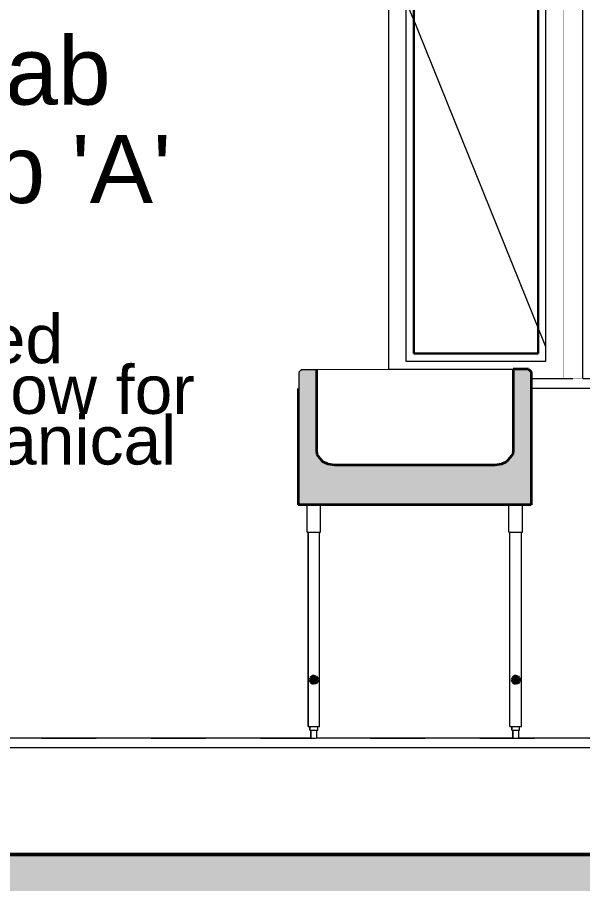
# Model space of a CAD drawing. Header units: millimetres. Extents: x -48147 to 1414029, y -496296 to 18123.
# Drawn here: x 1399761 to 1401217, y -487162 to -484931 of the extents above; entities that cross this region are included whole.
import ezdxf

# ---------------------------------------------------------------- set-up
doc = ezdxf.new("R2010")
doc.units = ezdxf.units.MM
doc.header["$MEASUREMENT"] = 0
doc.linetypes.add('Dashed', pattern=[2822.222233, 1411.111116, -1411.111116])
doc.linetypes.add('Wipeout_Contour', pattern=[1000, 0, -1000])
for name, color, linetype, lineweight, true_color in [('0_Pen_No__105', 7, 'Continuous', 15, 0xa6a6a6), ('A-230-M_FLOOR.IFC Import_Pen_No__109', 7, 'Continuous', 15, 0xa6a6a6), ('A-230-M_FLOOR.IFC Import_Pen_No__29', 7, 'Continuous', 50, 0x2a2a2a), ('New_A-25-M_Curtain_Wall_Pen_No__23', 7, 'Continuous', 30, 0x2a2a2a), ('New_A-35-M_FFE_Fixed_Pen_No__104', 7, 'Continuous', 15, 0xa6a6a6), ('New_A-35-M_FFE_Fixed_Pen_No__44', 7, 'Continuous', 35, 0x444444), ('New_A-35-M_FFE_Fixed_Pen_No__75', 7, 'Continuous', 20, 0x606060)]:
    doc.layers.add(name, color=color, linetype=linetype, lineweight=lineweight, true_color=true_color)
for name, color, linetype, lineweight in [('0_Pen_No__191', 7, 'Continuous', 5), ('0_Pen_No__85', 8, 'Continuous', 20), ('A-25-M_Wall_Int_Pen_No__87', 8, 'Continuous', 20), ('A-95-P_Text_1_50_GA_Pen_No__1', 7, 'Continuous', 13), ('New_A-20-M_Floor_Slab_Pen_No__4', 7, 'Continuous', 20), ('New_A-25-M_Curtain_Wall_Pen_No__3', 7, 'Continuous', 18), ('New_A-25-M_Curtain_Wall_Pen_No__87', 8, 'Continuous', 20), ('New_ArchiCAD Doors_Pen_No__87', 8, 'Continuous', 20)]:
    doc.layers.add(name, color=color, linetype=linetype, lineweight=lineweight)
for name, color, linetype in [('A-230-M_FLOOR.IFC Import', 7, 'Continuous'), ('A-25-M_Wall_Int', 7, 'Continuous'), ('New_A-20-M_Floor_Slab', 7, 'Continuous'), ('New_A-25-M_Curtain_Wall', 7, 'Continuous'), ('New_A-25-M_Wall_Ext', 7, 'Continuous'), ('New_A-35-M_FFE_Fixed', 7, 'Continuous'), ('New_ArchiCAD Doors', 7, 'Continuous')]:
    doc.layers.add(name, color=color, linetype=linetype)
doc.styles.add('GENERATED_STYLE_2', font='')
doc.styles.get('GENERATED_STYLE_2').set_extended_font_data('Swis721 BT')
doc.dimstyles.new('GENERATED_STYLE__5', dxfattribs={"dimtxt": 0.18, "dimasz": 182.4, "dimexe": 0.18, "dimexo": 0.0625, "dimgap": 0.09, "dimtad": 0, "dimtih": 1, "dimtoh": 1, "dimdec": 4, "dimzin": 0, "dimdsep": 46, "dimcen": 0.09, "dimadec": 0, "dimazin": 0, "dimtfac": 1, "dimtdec": 4, "dimtmove": 0, "dimatfit": 3, "dimldrblk": 'ARROWHEAD_5', "dimfxl": 1, "dimtolj": 1, "dimtzin": 0, "dimarcsym": 0})

# ---------------------------------------------------------------- blocks, each defined once
blk = doc.blocks.new('Section Elem_3_2', base_point=(1372879, -490836.7))
at = {"color": 254, "linetype": 'Wipeout_Contour', "lineweight": 0, "ltscale": 44480507.54209426}
blk.add_wipeout([(1399790.7, -483186.7), (1399761.5, -483186.7), (1399761.5, -486786.7), (1400517.5, -486786.7), (1400517.5, -486766.7), (1400515, -486766.7), (1400515, -486756.7), (1400510, -486756.7), (1400510, -486256.7), (1400507.5, -486256.7), (1400507.5, -486186.7), (1400485, -486186.7), (1400485, -485886.7), (1400167.4, -485886.7), (1400167.4, -483766.7), (1402217.4, -483766.7), (1402217.4, -485886.7), (1401085, -485886.7), (1401085, -486186.7), (1401062.5, -486186.7), (1401062.5, -486256.7), (1401060, -486256.7), (1401060, -486756.7), (1401055, -486756.7), (1401055, -486766.7), (1401052.5, -486766.7), (1401052.5, -486786.7), (1402549.1, -486786.7), (1402549.1, -483438.2), (1399790.7, -483438.2)], dxfattribs=at).dxf.layer = 'New_A-25-M_Wall_Ext'
at = {"color": 254, "linetype": 'Wipeout_Contour', "lineweight": 0, "ltscale": 23726150.05325897}
blk.add_wipeout([(1400535, -486766.7), (1400532.5, -486766.7), (1400532.5, -486786.7), (1401037.5, -486786.7), (1401037.5, -486766.7), (1401035, -486766.7), (1401035, -486756.7), (1401030, -486756.7), (1401030, -486256.7), (1401027.5, -486256.7), (1401027.5, -486186.7), (1400542.5, -486186.7), (1400542.5, -486256.7), (1400540, -486256.7), (1400540, -486756.7), (1400535, -486756.7)], dxfattribs=at).dxf.layer = 'New_A-25-M_Wall_Ext'
blk = doc.blocks.new('Section Elem_25_2', base_point=(1372879, -490836.7))
at = {"color": 254, "linetype": 'Wipeout_Contour', "lineweight": 0, "ltscale": 5928718.811982504}
blk.add_wipeout([(1402726.3, -486786.7), (1397189.6, -486786.7), (1397189.6, -486811.7), (1402726.3, -486811.7)], dxfattribs=at).dxf.layer = 'New_A-20-M_Floor_Slab'
at = {"layer": 'New_A-20-M_Floor_Slab_Pen_No__4', "linetype": 'Continuous'}
blk.add_line((1402711.3, -486786.7), (1397189.6, -486786.7), dxfattribs=at)
at = {"color": 254, "linetype": 'Wipeout_Contour', "lineweight": 0, "ltscale": 5928915.923116883}
blk.add_wipeout([(1397189.6, -486811.7), (1397189.6, -487086.7), (1402726.3, -487086.7), (1402726.3, -486811.7)], dxfattribs=at).dxf.layer = 'New_A-20-M_Floor_Slab'
at = {"layer": 'New_A-20-M_Floor_Slab_Pen_No__4', "linetype": 'Continuous'}
blk.add_line((1402726.3, -486811.7), (1397189.6, -486811.7), dxfattribs=at)
blk = doc.blocks.new('Section Elem_69_2', base_point=(1372879, -490836.7))
at = {"color": 254, "linetype": 'Wipeout_Contour', "lineweight": 0, "ltscale": 5930798.001705368}
blk.add_wipeout([(1401167.3, -485861.7), (1401217.3, -485861.7), (1401217.3, -483791.7), (1401167.3, -483791.7)], dxfattribs=at).dxf.layer = 'New_A-25-M_Curtain_Wall'
at = {"layer": 'New_A-25-M_Curtain_Wall_Pen_No__87', "linetype": 'Continuous'}
for p, q in [((1401167.3, -485861.7), (1401167.3, -483791.7)), ((1401192.3, -483791.7), (1401217.3, -483791.7)), ((1401217.3, -485861.7), (1401217.3, -483791.7)), ((1401192.3, -485861.7), (1401217.3, -485861.7))]:
    blk.add_line(p, q, dxfattribs=at)
blk = doc.blocks.new('Section Elem_71_2', base_point=(1372879, -490836.7))
at = {"color": 254, "linetype": 'Wipeout_Contour', "lineweight": 0, "ltscale": 5928528.416130064}
blk.add_wipeout([(1400717.3, -483791.7), (1400762.3, -483836.7), (1401122.3, -483836.7), (1401167.3, -483791.7)], dxfattribs=at).dxf.layer = 'New_A-25-M_Curtain_Wall'
at = {"color": 254, "linetype": 'Wipeout_Contour', "lineweight": 0, "ltscale": 5930618.391825285}
blk.add_wipeout([(1401167.3, -483791.7), (1401122.3, -483836.7), (1401122.3, -485816.7), (1401167.3, -485861.7)], dxfattribs=at).dxf.layer = 'New_A-25-M_Curtain_Wall'
at = {"color": 254, "linetype": 'Wipeout_Contour', "lineweight": 0, "ltscale": 13345749.05885611}
blk.add_wipeout([(1400742.3, -485836.7), (1401038.3, -485836.7), (1401038.5, -485836.7), (1401077.5, -485836.7), (1401085, -485844.2), (1401085, -485861.7), (1401167.3, -485861.7), (1401122.3, -485816.7), (1400762.3, -485816.7)], dxfattribs=at).dxf.layer = 'New_A-25-M_Curtain_Wall'
at = {"color": 254, "linetype": 'Wipeout_Contour', "lineweight": 0, "ltscale": 7411683.98203784}
blk.add_wipeout([(1400717.3, -483791.7), (1400717.3, -485836.7), (1400742.3, -485836.7), (1400762.3, -485816.7), (1400762.3, -483836.7)], dxfattribs=at).dxf.layer = 'New_A-25-M_Curtain_Wall'
at = {"color": 254, "linetype": 'Wipeout_Contour', "lineweight": 0, "ltscale": 5930495.460206967}
blk.add_wipeout([(1401122.3, -483836.7), (1401102.3, -483856.7), (1401102.3, -485796.7), (1401122.3, -485816.7)], dxfattribs=at).dxf.layer = 'New_A-25-M_Curtain_Wall'
at = {"color": 254, "linetype": 'Wipeout_Contour', "lineweight": 0, "ltscale": 5929210.24678136}
blk.add_wipeout([(1400762.3, -483836.7), (1400762.3, -485816.7), (1400782.3, -485796.7), (1400782.3, -483856.7)], dxfattribs=at).dxf.layer = 'New_A-25-M_Curtain_Wall'
at = {"color": 254, "linetype": 'Wipeout_Contour', "lineweight": 0, "ltscale": 5928570.851160575}
blk.add_wipeout([(1401122.3, -483836.7), (1400762.3, -483836.7), (1400782.3, -483856.7), (1401102.3, -483856.7)], dxfattribs=at).dxf.layer = 'New_A-25-M_Curtain_Wall'
at = {"color": 254, "linetype": 'Wipeout_Contour', "lineweight": 0, "ltscale": 5931134.85518113}
blk.add_wipeout([(1400782.3, -485796.7), (1400762.3, -485816.7), (1401122.3, -485816.7), (1401102.3, -485796.7)], dxfattribs=at).dxf.layer = 'New_A-25-M_Curtain_Wall'
at = {"layer": 'New_A-25-M_Curtain_Wall_Pen_No__87', "linetype": 'Continuous'}
for p, q in [((1400762.3, -483836.7), (1400762.3, -485816.7)), ((1401122.3, -483836.7), (1400762.3, -483836.7)), ((1401122.3, -485816.7), (1401122.3, -483836.7)), ((1400762.3, -485816.7), (1401122.3, -485816.7))]:
    blk.add_line(p, q, dxfattribs=at)
at = {"color": 254, "linetype": 'Wipeout_Contour', "lineweight": 0, "ltscale": 5929852.829461226}
blk.add_wipeout([(1400782.3, -483856.7), (1400782.3, -485796.7), (1401102.3, -485796.7), (1401102.3, -483856.7)], dxfattribs=at).dxf.layer = 'New_A-25-M_Curtain_Wall'
at = {"layer": 'New_A-25-M_Curtain_Wall_Pen_No__23', "linetype": 'Continuous'}
for p, q in [((1401102.3, -483856.7), (1400782.3, -483856.7)), ((1400782.3, -483856.7), (1400782.3, -485796.7)), ((1401102.3, -485796.7), (1401102.3, -483856.7)), ((1400782.3, -485796.7), (1401102.3, -485796.7))]:
    blk.add_line(p, q, dxfattribs=at)
at = {"layer": 'New_A-25-M_Curtain_Wall_Pen_No__3', "linetype": 'Continuous'}
for p, q in [((1401122.3, -483873.6), (1400762.3, -484764.8)), ((1401122.3, -485779.8), (1400762.3, -484888.6))]:
    blk.add_line(p, q, dxfattribs=at)
blk = doc.blocks.new('Section Elem_77_2', base_point=(1372879, -490836.7))
at = {"color": 254, "linetype": 'Wipeout_Contour', "lineweight": 0, "ltscale": 5934034.210814795}
blk.add_wipeout([(1402167.3, -485861.7), (1401192.3, -485861.7), (1401192.3, -485886.7), (1402192.3, -485886.7)], dxfattribs=at).dxf.layer = 'New_A-25-M_Curtain_Wall'
at = {"layer": 'New_A-25-M_Curtain_Wall_Pen_No__87', "linetype": 'Continuous'}
blk.add_line((1402167.3, -485861.7), (1401217.3, -485861.7), dxfattribs=at)
blk = doc.blocks.new('Section Elem_78_2', base_point=(1372879, -490836.7))
at = {"color": 254, "linetype": 'Wipeout_Contour', "lineweight": 0, "ltscale": 5931965.397303031}
blk.add_wipeout([(1401192.3, -485861.7), (1401085, -485861.7), (1401085, -485886.7), (1401192.3, -485886.7)], dxfattribs=at).dxf.layer = 'New_A-25-M_Curtain_Wall'
at = {"layer": 'New_A-25-M_Curtain_Wall_Pen_No__87', "linetype": 'Continuous'}
blk.add_line((1401192.3, -485861.7), (1401085, -485861.7), dxfattribs=at)
blk = doc.blocks.new('Section Elem_130_2', base_point=(1372879, -490836.7))
at = {"layer": 'New_ArchiCAD Doors_Pen_No__87', "linetype": 'Continuous'}
for p, q in [((1402217.4, -483766.7), (1402217.4, -485886.7)), ((1402217.4, -485886.7), (1401085, -485886.7))]:
    blk.add_line(p, q, dxfattribs=at)
blk = doc.blocks.new('Section Elem_236_2', base_point=(1372879, -490836.7))
at = {"layer": 'New_A-35-M_FFE_Fixed_Pen_No__44', "linetype": 'Continuous'}
for p, q in [((1400492.5, -485836.7), (1400485, -485844.2)), ((1400485, -485844.2), (1400485, -486186.7)), ((1401077.5, -485836.7), (1401085, -485844.2)), ((1401085, -485844.2), (1401085, -486186.7))]:
    blk.add_line(p, q, dxfattribs=at)
at = {"color": 254, "linetype": 'Wipeout_Contour', "lineweight": 0, "ltscale": 4448823.069659167}
blk.add_wipeout([(1401022.4, -486075), (1401014, -486075), (1401009.1, -486080.4)], dxfattribs=at).dxf.layer = 'New_A-35-M_FFE_Fixed'
at = {"color": 254, "linetype": 'Wipeout_Contour', "lineweight": 0, "ltscale": 5930804.119524907}
blk.add_wipeout([(1400517.5, -486786.7), (1400518.5, -486786.7), (1400518.5, -486766.7), (1400517.5, -486766.7)], dxfattribs=at).dxf.layer = 'New_A-35-M_FFE_Fixed'
at = {"color": 254, "linetype": 'Wipeout_Contour', "lineweight": 0, "ltscale": 5932768.868801383}
blk.add_wipeout([(1401037.5, -486786.7), (1401038.5, -486786.7), (1401038.5, -486766.7), (1401037.5, -486766.7)], dxfattribs=at).dxf.layer = 'New_A-35-M_FFE_Fixed'
at = {"color": 254, "linetype": 'Wipeout_Contour', "lineweight": 0, "ltscale": 5931716.734605869}
blk.add_wipeout([(1401009.1, -486080.4), (1401014, -486075), (1400993.5, -486075), (1400991.7, -486083)], dxfattribs=at).dxf.layer = 'New_A-35-M_FFE_Fixed'
at = {"color": 254, "linetype": 'Wipeout_Contour', "lineweight": 0, "ltscale": 5930811.203816389}
blk.add_wipeout([(1400521.3, -486766.7), (1400518.5, -486766.7), (1400518.5, -486786.7), (1400521.3, -486786.7)], dxfattribs=at).dxf.layer = 'New_A-35-M_FFE_Fixed'
at = {"color": 254, "linetype": 'Wipeout_Contour', "lineweight": 0, "ltscale": 5932775.953376231}
blk.add_wipeout([(1401041.3, -486766.7), (1401038.5, -486766.7), (1401038.5, -486786.7), (1401041.3, -486786.7)], dxfattribs=at).dxf.layer = 'New_A-35-M_FFE_Fixed'
at = {"color": 254, "linetype": 'Wipeout_Contour', "lineweight": 0, "ltscale": 5931780.691220973}
blk.add_wipeout([(1401037, -486057.1), (1401019.3, -486057.1), (1401014, -486075), (1401022.4, -486075)], dxfattribs=at).dxf.layer = 'New_A-35-M_FFE_Fixed'
at = {"color": 254, "linetype": 'Wipeout_Contour', "lineweight": 0, "ltscale": 5930897.42892268}
blk.add_wipeout([(1400991.7, -486083), (1400993.5, -486075), (1400576.6, -486075), (1400578.4, -486083)], dxfattribs=at).dxf.layer = 'New_A-35-M_FFE_Fixed'
at = {"color": 254, "linetype": 'Wipeout_Contour', "lineweight": 0, "ltscale": 5930823.474171159}
blk.add_wipeout([(1400521.3, -486786.7), (1400525, -486786.7), (1400525, -486766.7), (1400521.3, -486766.7)], dxfattribs=at).dxf.layer = 'New_A-35-M_FFE_Fixed'
at = {"color": 254, "linetype": 'Wipeout_Contour', "lineweight": 0, "ltscale": 5932788.224221801}
blk.add_wipeout([(1401041.3, -486786.7), (1401045, -486786.7), (1401045, -486766.7), (1401041.3, -486766.7)], dxfattribs=at).dxf.layer = 'New_A-35-M_FFE_Fixed'
at = {"color": 254, "linetype": 'Wipeout_Contour', "lineweight": 0, "ltscale": 4448860.761489252}
blk.add_wipeout([(1401038.5, -486046.7), (1401038.3, -486046.7), (1401037.3, -486055.5)], dxfattribs=at).dxf.layer = 'New_A-35-M_FFE_Fixed'
at = {"color": 254, "linetype": 'Wipeout_Contour', "lineweight": 0, "ltscale": 5931713.361175844}
blk.add_wipeout([(1400993.5, -486075), (1401014, -486075), (1401019.3, -486057.1), (1400994.8, -486057.1)], dxfattribs=at).dxf.layer = 'New_A-35-M_FFE_Fixed'
at = {"color": 254, "linetype": 'Wipeout_Contour', "lineweight": 0, "ltscale": 5930076.200181759}
blk.add_wipeout([(1400578.4, -486083), (1400576.6, -486075), (1400556.1, -486075), (1400560.9, -486080.4)], dxfattribs=at).dxf.layer = 'New_A-35-M_FFE_Fixed'
at = {"color": 254, "linetype": 'Wipeout_Contour', "lineweight": 0, "ltscale": 5930837.642760351}
blk.add_wipeout([(1400525, -486786.7), (1400528.8, -486786.7), (1400528.8, -486766.7), (1400525, -486766.7)], dxfattribs=at).dxf.layer = 'New_A-35-M_FFE_Fixed'
at = {"color": 254, "linetype": 'Wipeout_Contour', "lineweight": 0, "ltscale": 5932802.393377718}
blk.add_wipeout([(1401045, -486786.7), (1401048.8, -486786.7), (1401048.8, -486766.7), (1401045, -486766.7)], dxfattribs=at).dxf.layer = 'New_A-35-M_FFE_Fixed'
at = {"color": 254, "linetype": 'Wipeout_Contour', "lineweight": 0, "ltscale": 7414737.278221101}
blk.add_wipeout([(1401037.3, -486055.5), (1401038.3, -486046.7), (1401020, -486046.7), (1401019.3, -486057.1), (1401037, -486057.1)], dxfattribs=at).dxf.layer = 'New_A-35-M_FFE_Fixed'
at = {"color": 254, "linetype": 'Wipeout_Contour', "lineweight": 0, "ltscale": 5930880.418401289}
blk.add_wipeout([(1400575.2, -486057.1), (1400576.6, -486075), (1400993.5, -486075), (1400994.8, -486057.1)], dxfattribs=at).dxf.layer = 'New_A-35-M_FFE_Fixed'
at = {"color": 254, "linetype": 'Wipeout_Contour', "lineweight": 0, "ltscale": 4447518.410311893}
blk.add_wipeout([(1400560.9, -486080.4), (1400556.1, -486075), (1400547.7, -486075)], dxfattribs=at).dxf.layer = 'New_A-35-M_FFE_Fixed'
at = {"color": 254, "linetype": 'Wipeout_Contour', "lineweight": 0, "ltscale": 5930775.608455049}
blk.add_wipeout([(1400515, -486756.7), (1400515, -486766.7), (1400516.4, -486766.7), (1400516.4, -486756.7)], dxfattribs=at).dxf.layer = 'New_A-35-M_FFE_Fixed'
at = {"color": 254, "linetype": 'Wipeout_Contour', "lineweight": 0, "ltscale": 5932740.363902435}
blk.add_wipeout([(1401035, -486756.7), (1401035, -486766.7), (1401036.4, -486766.7), (1401036.4, -486756.7)], dxfattribs=at).dxf.layer = 'New_A-35-M_FFE_Fixed'
at = {"color": 254, "linetype": 'Wipeout_Contour', "lineweight": 0, "ltscale": 5930849.913121981}
blk.add_wipeout([(1400528.8, -486766.7), (1400528.8, -486786.7), (1400531.5, -486786.7), (1400531.5, -486766.7)], dxfattribs=at).dxf.layer = 'New_A-35-M_FFE_Fixed'
at = {"color": 254, "linetype": 'Wipeout_Contour', "lineweight": 0, "ltscale": 5932814.664230142}
blk.add_wipeout([(1401051.5, -486766.7), (1401048.8, -486766.7), (1401048.8, -486786.7), (1401051.5, -486786.7)], dxfattribs=at).dxf.layer = 'New_A-35-M_FFE_Fixed'
at = {"color": 254, "linetype": 'Wipeout_Contour', "lineweight": 0, "ltscale": 5931674.979518468}
blk.add_wipeout([(1401038.5, -485836.7), (1401038.3, -485836.7), (1401038.3, -486046.7), (1401038.5, -486046.7)], dxfattribs=at).dxf.layer = 'New_A-35-M_FFE_Fixed'
at = {"color": 254, "linetype": 'Wipeout_Contour', "lineweight": 0, "ltscale": 5931701.87993919}
blk.add_wipeout([(1400995, -486046.7), (1400994.8, -486057.1), (1401019.3, -486057.1), (1401020, -486046.7)], dxfattribs=at).dxf.layer = 'New_A-35-M_FFE_Fixed'
at = {"color": 254, "linetype": 'Wipeout_Contour', "lineweight": 0, "ltscale": 5930047.4769002}
blk.add_wipeout([(1400550.7, -486057.1), (1400556.1, -486075), (1400576.6, -486075), (1400575.2, -486057.1)], dxfattribs=at).dxf.layer = 'New_A-35-M_FFE_Fixed'
at = {"color": 254, "linetype": 'Wipeout_Contour', "lineweight": 0, "ltscale": 5930785.054206692}
blk.add_wipeout([(1400516.4, -486766.7), (1400520, -486766.7), (1400520, -486756.7), (1400516.4, -486756.7)], dxfattribs=at).dxf.layer = 'New_A-35-M_FFE_Fixed'
at = {"color": 254, "linetype": 'Wipeout_Contour', "lineweight": 0, "ltscale": 5932749.810031879}
blk.add_wipeout([(1401036.4, -486766.7), (1401040, -486766.7), (1401040, -486756.7), (1401036.4, -486756.7)], dxfattribs=at).dxf.layer = 'New_A-35-M_FFE_Fixed'
at = {"color": 254, "linetype": 'Wipeout_Contour', "lineweight": 0, "ltscale": 5930856.997419643}
blk.add_wipeout([(1400531.5, -486786.7), (1400532.5, -486786.7), (1400532.5, -486766.7), (1400531.5, -486766.7)], dxfattribs=at).dxf.layer = 'New_A-35-M_FFE_Fixed'
at = {"color": 254, "linetype": 'Wipeout_Contour', "lineweight": 0, "ltscale": 5932821.748811163}
blk.add_wipeout([(1401051.5, -486786.7), (1401052.5, -486786.7), (1401052.5, -486766.7), (1401051.5, -486766.7)], dxfattribs=at).dxf.layer = 'New_A-35-M_FFE_Fixed'
at = {"color": 254, "linetype": 'Wipeout_Contour', "lineweight": 0, "ltscale": 5931640.096678521}
blk.add_wipeout([(1401038.3, -485836.7), (1401020, -485836.7), (1401020, -486046.7), (1401038.3, -486046.7)], dxfattribs=at).dxf.layer = 'New_A-35-M_FFE_Fixed'
at = {"color": 254, "linetype": 'Wipeout_Contour', "lineweight": 0, "ltscale": 5930861.874294478}
blk.add_wipeout([(1400994.8, -486057.1), (1400995, -486046.7), (1400575, -486046.7), (1400575.2, -486057.1)], dxfattribs=at).dxf.layer = 'New_A-35-M_FFE_Fixed'
at = {"color": 254, "linetype": 'Wipeout_Contour', "lineweight": 0, "ltscale": 5929980.149198255}
blk.add_wipeout([(1400556.1, -486075), (1400550.7, -486057.1), (1400533.1, -486057.1), (1400547.7, -486075)], dxfattribs=at).dxf.layer = 'New_A-35-M_FFE_Fixed'
at = {"color": 254, "linetype": 'Wipeout_Contour', "lineweight": 0, "ltscale": 5930801.414732956}
blk.add_wipeout([(1400520, -486766.7), (1400525, -486766.7), (1400525, -486756.7), (1400520, -486756.7)], dxfattribs=at).dxf.layer = 'New_A-35-M_FFE_Fixed'
at = {"color": 254, "linetype": 'Wipeout_Contour', "lineweight": 0, "ltscale": 5932766.171212512}
blk.add_wipeout([(1401040, -486766.7), (1401045, -486766.7), (1401045, -486756.7), (1401040, -486756.7)], dxfattribs=at).dxf.layer = 'New_A-35-M_FFE_Fixed'
at = {"layer": 'New_A-35-M_FFE_Fixed_Pen_No__44', "linetype": 'Continuous'}
blk.add_line((1401077.5, -485836.7), (1401038.5, -485836.7), dxfattribs=at)
at = {"layer": 'New_A-35-M_FFE_Fixed_Pen_No__44', "linetype": 'Continuous', "flags": 128}
for points in [[(1401038.5, -485836.7), (1401038.5, -486046.7), (1401037.3, -486055.5), (1401037, -486057.1)], [(1400547.7, -486075), (1400560.9, -486080.4), (1400578.4, -486083), (1400991.7, -486083), (1401009.1, -486080.4), (1401022.4, -486075)]]:
    blk.add_lwpolyline(points, dxfattribs=at)
at = {"layer": 'New_A-35-M_FFE_Fixed_Pen_No__75', "linetype": 'Continuous'}
blk.add_line((1401038.3, -485836.7), (1401038.5, -485836.7), dxfattribs=at)
at = {"color": 254, "linetype": 'Wipeout_Contour', "lineweight": 0, "ltscale": 5931558.276094819}
blk.add_wipeout([(1400995, -486046.7), (1401020, -486046.7), (1401020, -485836.7), (1400995, -485836.7)], dxfattribs=at).dxf.layer = 'New_A-35-M_FFE_Fixed'
at = {"color": 254, "linetype": 'Wipeout_Contour', "lineweight": 0, "ltscale": 5930021.870079789}
blk.add_wipeout([(1400575, -486046.7), (1400550, -486046.7), (1400550.7, -486057.1), (1400575.2, -486057.1)], dxfattribs=at).dxf.layer = 'New_A-35-M_FFE_Fixed'
at = {"color": 254, "linetype": 'Wipeout_Contour', "lineweight": 0, "ltscale": 5930423.273610107}
blk.add_wipeout([(1400510, -486256.7), (1400510, -486756.7), (1400512, -486756.7), (1400512, -486256.7)], dxfattribs=at).dxf.layer = 'New_A-35-M_FFE_Fixed'
at = {"color": 254, "linetype": 'Wipeout_Contour', "lineweight": 0, "ltscale": 5932388.139211097}
blk.add_wipeout([(1401030, -486256.7), (1401030, -486756.7), (1401032, -486756.7), (1401032, -486256.7)], dxfattribs=at).dxf.layer = 'New_A-35-M_FFE_Fixed'
at = {"color": 254, "linetype": 'Wipeout_Contour', "lineweight": 0, "ltscale": 5930820.306247955}
blk.add_wipeout([(1400525, -486766.7), (1400530, -486766.7), (1400530, -486756.7), (1400525, -486756.7)], dxfattribs=at).dxf.layer = 'New_A-35-M_FFE_Fixed'
at = {"color": 254, "linetype": 'Wipeout_Contour', "lineweight": 0, "ltscale": 5932785.063483105}
blk.add_wipeout([(1401045, -486766.7), (1401050, -486766.7), (1401050, -486756.7), (1401045, -486756.7)], dxfattribs=at).dxf.layer = 'New_A-35-M_FFE_Fixed'
at = {"layer": 'New_A-35-M_FFE_Fixed_Pen_No__44', "linetype": 'Continuous'}
blk.add_line((1401037, -486057.1), (1401022.4, -486075), dxfattribs=at)
at = {"layer": 'New_A-35-M_FFE_Fixed_Pen_No__75', "linetype": 'Continuous'}
blk.add_line((1401020, -485836.7), (1401038.3, -485836.7), dxfattribs=at)
at = {"color": 254, "linetype": 'Wipeout_Contour', "lineweight": 0, "ltscale": 5930717.433641174}
blk.add_wipeout([(1400995, -485836.7), (1400575, -485836.7), (1400575, -486046.7), (1400995, -486046.7)], dxfattribs=at).dxf.layer = 'New_A-35-M_FFE_Fixed'
at = {"color": 254, "linetype": 'Wipeout_Contour', "lineweight": 0, "ltscale": 7412419.971008009}
blk.add_wipeout([(1400550.7, -486057.1), (1400550, -486046.7), (1400531.7, -486046.7), (1400532.8, -486055.5), (1400533.1, -486057.1)], dxfattribs=at).dxf.layer = 'New_A-35-M_FFE_Fixed'
at = {"color": 254, "linetype": 'Wipeout_Contour', "lineweight": 0, "ltscale": 13343704.77726353}
blk.add_wipeout([(1400517.5, -486256.7), (1400512, -486256.7), (1400512, -486756.7), (1400517.5, -486756.7), (1400517.5, -486642.9), (1400516.4, -486641.7), (1400515, -486636.7), (1400516.4, -486631.7), (1400517.5, -486630.6)], dxfattribs=at).dxf.layer = 'New_A-35-M_FFE_Fixed'
at = {"color": 254, "linetype": 'Wipeout_Contour', "lineweight": 0, "ltscale": 13348125.65564635}
blk.add_wipeout([(1401037.5, -486256.7), (1401032, -486256.7), (1401032, -486756.7), (1401037.5, -486756.7), (1401037.5, -486642.9), (1401036.4, -486641.7), (1401035, -486636.7), (1401036.4, -486631.7), (1401037.5, -486630.6)], dxfattribs=at).dxf.layer = 'New_A-35-M_FFE_Fixed'
at = {"color": 254, "linetype": 'Wipeout_Contour', "lineweight": 0, "ltscale": 5930836.666785502}
blk.add_wipeout([(1400530, -486766.7), (1400533.7, -486766.7), (1400533.7, -486756.7), (1400530, -486756.7)], dxfattribs=at).dxf.layer = 'New_A-35-M_FFE_Fixed'
at = {"color": 254, "linetype": 'Wipeout_Contour', "lineweight": 0, "ltscale": 5932801.424675009}
blk.add_wipeout([(1401050, -486766.7), (1401053.7, -486766.7), (1401053.7, -486756.7), (1401050, -486756.7)], dxfattribs=at).dxf.layer = 'New_A-35-M_FFE_Fixed'
at = {"layer": 'New_A-35-M_FFE_Fixed_Pen_No__75', "linetype": 'Continuous'}
blk.add_line((1400995, -485836.7), (1401020, -485836.7), dxfattribs=at)
at = {"color": 254, "linetype": 'Wipeout_Contour', "lineweight": 0, "ltscale": 5929876.592635667}
blk.add_wipeout([(1400550, -486046.7), (1400575, -486046.7), (1400575, -485836.7), (1400550, -485836.7)], dxfattribs=at).dxf.layer = 'New_A-35-M_FFE_Fixed'
at = {"color": 254, "linetype": 'Wipeout_Contour', "lineweight": 0, "ltscale": 4447427.271342568}
blk.add_wipeout([(1400532.8, -486055.5), (1400531.7, -486046.7), (1400531.6, -486046.7)], dxfattribs=at).dxf.layer = 'New_A-35-M_FFE_Fixed'
at = {"color": 254, "linetype": 'Wipeout_Contour', "lineweight": 0, "ltscale": 7413032.333511282}
blk.add_wipeout([(1400525, -486256.7), (1400517.5, -486256.7), (1400517.5, -486630.6), (1400520, -486628.1), (1400525, -486626.7)], dxfattribs=at).dxf.layer = 'New_A-35-M_FFE_Fixed'
at = {"color": 254, "linetype": 'Wipeout_Contour', "lineweight": 0, "ltscale": 7415488.432016263}
blk.add_wipeout([(1401045, -486256.7), (1401037.5, -486256.7), (1401037.5, -486630.6), (1401040, -486628.1), (1401045, -486626.7)], dxfattribs=at).dxf.layer = 'New_A-35-M_FFE_Fixed'
at = {"color": 254, "linetype": 'Wipeout_Contour', "lineweight": 0, "ltscale": 5930846.112548767}
blk.add_wipeout([(1400533.7, -486756.7), (1400533.7, -486766.7), (1400535, -486766.7), (1400535, -486756.7)], dxfattribs=at).dxf.layer = 'New_A-35-M_FFE_Fixed'
at = {"color": 254, "linetype": 'Wipeout_Contour', "lineweight": 0, "ltscale": 5932810.870816066}
blk.add_wipeout([(1401053.7, -486756.7), (1401053.7, -486766.7), (1401055, -486766.7), (1401055, -486756.7)], dxfattribs=at).dxf.layer = 'New_A-35-M_FFE_Fixed'
at = {"layer": 'New_A-35-M_FFE_Fixed_Pen_No__75', "linetype": 'Continuous'}
blk.add_line((1400575, -485836.7), (1400995, -485836.7), dxfattribs=at)
at = {"color": 254, "linetype": 'Wipeout_Contour', "lineweight": 0, "ltscale": 5929794.77495007}
blk.add_wipeout([(1400550, -485836.7), (1400531.7, -485836.7), (1400531.7, -486046.7), (1400550, -486046.7)], dxfattribs=at).dxf.layer = 'New_A-35-M_FFE_Fixed'
at = {"color": 254, "linetype": 'Wipeout_Contour', "lineweight": 0, "ltscale": 5930040.400454847}
blk.add_wipeout([(1400509.9, -486186.7), (1400507.5, -486186.7), (1400507.5, -486256.7), (1400509.9, -486256.7)], dxfattribs=at).dxf.layer = 'New_A-35-M_FFE_Fixed'
at = {"color": 254, "linetype": 'Wipeout_Contour', "lineweight": 0, "ltscale": 5932005.389598012}
blk.add_wipeout([(1401029.9, -486186.7), (1401027.5, -486186.7), (1401027.5, -486256.7), (1401029.9, -486256.7)], dxfattribs=at).dxf.layer = 'New_A-35-M_FFE_Fixed'
at = {"color": 254, "linetype": 'Wipeout_Contour', "lineweight": 0, "ltscale": 7413069.803947492}
blk.add_wipeout([(1400525, -486626.7), (1400530, -486628.1), (1400532.5, -486630.6), (1400532.5, -486256.7), (1400525, -486256.7)], dxfattribs=at).dxf.layer = 'New_A-35-M_FFE_Fixed'
at = {"color": 254, "linetype": 'Wipeout_Contour', "lineweight": 0, "ltscale": 7415525.903949657}
blk.add_wipeout([(1401045, -486626.7), (1401050, -486628.1), (1401052.5, -486630.6), (1401052.5, -486256.7), (1401045, -486256.7)], dxfattribs=at).dxf.layer = 'New_A-35-M_FFE_Fixed'
at = {"color": 254, "linetype": 'Wipeout_Contour', "lineweight": 0, "ltscale": 7413376.463081183}
blk.add_wipeout([(1400517.5, -486756.7), (1400525, -486756.7), (1400525, -486646.7), (1400520, -486645.4), (1400517.5, -486642.9)], dxfattribs=at).dxf.layer = 'New_A-35-M_FFE_Fixed'
at = {"color": 254, "linetype": 'Wipeout_Contour', "lineweight": 0, "ltscale": 7415832.447608024}
blk.add_wipeout([(1401037.5, -486756.7), (1401045, -486756.7), (1401045, -486646.7), (1401040, -486645.4), (1401037.5, -486642.9)], dxfattribs=at).dxf.layer = 'New_A-35-M_FFE_Fixed'
at = {"layer": 'New_A-35-M_FFE_Fixed_Pen_No__44', "linetype": 'Continuous'}
for p, q in [((1400520, -486628.1), (1400516.4, -486631.7)), ((1401040, -486628.1), (1401036.4, -486631.7))]:
    blk.add_line(p, q, dxfattribs=at)
at = {"layer": 'New_A-35-M_FFE_Fixed_Pen_No__75', "linetype": 'Continuous'}
for p, q in [((1400550, -485836.7), (1400575, -485836.7)), ((1400510, -486756.7), (1400512, -486756.7)), ((1401030, -486756.7), (1401032, -486756.7))]:
    blk.add_line(p, q, dxfattribs=at)
at = {"color": 254, "linetype": 'Wipeout_Contour', "lineweight": 0, "ltscale": 5929759.893404402}
blk.add_wipeout([(1400531.7, -485836.7), (1400531.6, -485836.7), (1400531.6, -486046.7), (1400531.7, -486046.7)], dxfattribs=at).dxf.layer = 'New_A-35-M_FFE_Fixed'
at = {"color": 254, "linetype": 'Wipeout_Contour', "lineweight": 0, "ltscale": 5930056.932489252}
blk.add_wipeout([(1400509.9, -486256.7), (1400516.3, -486256.7), (1400516.3, -486186.7), (1400509.9, -486186.7)], dxfattribs=at).dxf.layer = 'New_A-35-M_FFE_Fixed'
at = {"color": 254, "linetype": 'Wipeout_Contour', "lineweight": 0, "ltscale": 5932021.922292347}
blk.add_wipeout([(1401029.9, -486256.7), (1401036.3, -486256.7), (1401036.3, -486186.7), (1401029.9, -486186.7)], dxfattribs=at).dxf.layer = 'New_A-35-M_FFE_Fixed'
at = {"color": 254, "linetype": 'Wipeout_Contour', "lineweight": 0, "ltscale": 7413413.931876753}
blk.add_wipeout([(1400525, -486646.7), (1400525, -486756.7), (1400532.5, -486756.7), (1400532.5, -486642.9), (1400530, -486645.4)], dxfattribs=at).dxf.layer = 'New_A-35-M_FFE_Fixed'
at = {"color": 254, "linetype": 'Wipeout_Contour', "lineweight": 0, "ltscale": 7415869.917901799}
blk.add_wipeout([(1401045, -486646.7), (1401045, -486756.7), (1401052.5, -486756.7), (1401052.5, -486642.9), (1401050, -486645.4)], dxfattribs=at).dxf.layer = 'New_A-35-M_FFE_Fixed'
at = {"layer": 'New_A-35-M_FFE_Fixed_Pen_No__44', "linetype": 'Continuous'}
for p, q in [((1400531.6, -485836.7), (1400492.5, -485836.7)), ((1400533.1, -486057.1), (1400547.7, -486075)), ((1400516.4, -486631.7), (1400515, -486636.7)), ((1400515, -486636.7), (1400516.4, -486641.7)), ((1400516.4, -486641.7), (1400520, -486645.4)), ((1401036.4, -486631.7), (1401035, -486636.7)), ((1401035, -486636.7), (1401036.4, -486641.7)), ((1401036.4, -486641.7), (1401040, -486645.4))]:
    blk.add_line(p, q, dxfattribs=at)
at = {"layer": 'New_A-35-M_FFE_Fixed_Pen_No__44', "linetype": 'Continuous', "flags": 128}
blk.add_lwpolyline([(1400531.6, -485836.7), (1400531.6, -486046.7), (1400532.8, -486055.5), (1400533.1, -486057.1)], dxfattribs=at)
at = {"layer": 'New_A-35-M_FFE_Fixed_Pen_No__75', "linetype": 'Continuous'}
for p, q in [((1400531.6, -485836.7), (1400531.7, -485836.7)), ((1400531.7, -485836.7), (1400550, -485836.7)), ((1400512, -486756.7), (1400517.5, -486756.7)), ((1400515, -486766.7), (1400515, -486756.7)), ((1401032, -486756.7), (1401037.5, -486756.7)), ((1401035, -486766.7), (1401035, -486756.7)), ((1400515, -486766.7), (1400516.4, -486766.7)), ((1400516.4, -486766.7), (1400520, -486766.7)), ((1400517.5, -486786.7), (1400517.5, -486766.7)), ((1401035, -486766.7), (1401036.4, -486766.7)), ((1401036.4, -486766.7), (1401040, -486766.7)), ((1401037.5, -486786.7), (1401037.5, -486766.7))]:
    blk.add_line(p, q, dxfattribs=at)
at = {"color": 254, "linetype": 'Wipeout_Contour', "lineweight": 0, "ltscale": 13343865.21686099}
blk.add_wipeout([(1400532.5, -486756.7), (1400538, -486756.7), (1400538, -486256.7), (1400532.5, -486256.7), (1400532.5, -486630.6), (1400533.7, -486631.7), (1400535, -486636.7), (1400533.7, -486641.7), (1400532.5, -486642.9)], dxfattribs=at).dxf.layer = 'New_A-35-M_FFE_Fixed'
at = {"color": 254, "linetype": 'Wipeout_Contour', "lineweight": 0, "ltscale": 13348286.10165641}
blk.add_wipeout([(1401052.5, -486756.7), (1401058, -486756.7), (1401058, -486256.7), (1401052.5, -486256.7), (1401052.5, -486630.6), (1401053.7, -486631.7), (1401055, -486636.7), (1401053.7, -486641.7), (1401052.5, -486642.9)], dxfattribs=at).dxf.layer = 'New_A-35-M_FFE_Fixed'
at = {"layer": 'New_A-35-M_FFE_Fixed_Pen_No__44', "linetype": 'Continuous'}
for p, q in [((1400525, -486626.7), (1400520, -486628.1)), ((1401045, -486626.7), (1401040, -486628.1)), ((1400520, -486645.4), (1400525, -486646.7)), ((1401040, -486645.4), (1401045, -486646.7))]:
    blk.add_line(p, q, dxfattribs=at)
at = {"layer": 'New_A-35-M_FFE_Fixed_Pen_No__75', "linetype": 'Continuous'}
for p, q in [((1400517.5, -486756.7), (1400525, -486756.7)), ((1401037.5, -486756.7), (1401045, -486756.7)), ((1400520, -486766.7), (1400525, -486766.7)), ((1401040, -486766.7), (1401045, -486766.7))]:
    blk.add_line(p, q, dxfattribs=at)
at = {"color": 254, "linetype": 'Wipeout_Contour', "lineweight": 0, "ltscale": 5930085.566825042}
blk.add_wipeout([(1400516.3, -486256.7), (1400525, -486256.7), (1400525, -486186.7), (1400516.3, -486186.7)], dxfattribs=at).dxf.layer = 'New_A-35-M_FFE_Fixed'
at = {"color": 254, "linetype": 'Wipeout_Contour', "lineweight": 0, "ltscale": 5932050.557771157}
blk.add_wipeout([(1401036.3, -486256.7), (1401045, -486256.7), (1401045, -486186.7), (1401036.3, -486186.7)], dxfattribs=at).dxf.layer = 'New_A-35-M_FFE_Fixed'
at = {"color": 254, "linetype": 'Wipeout_Contour', "lineweight": 0, "ltscale": 5930529.035718432}
blk.add_wipeout([(1400538, -486256.7), (1400538, -486756.7), (1400540, -486756.7), (1400540, -486256.7)], dxfattribs=at).dxf.layer = 'New_A-35-M_FFE_Fixed'
at = {"color": 254, "linetype": 'Wipeout_Contour', "lineweight": 0, "ltscale": 5932493.905545577}
blk.add_wipeout([(1401058, -486256.7), (1401058, -486756.7), (1401060, -486756.7), (1401060, -486256.7)], dxfattribs=at).dxf.layer = 'New_A-35-M_FFE_Fixed'
at = {"layer": 'New_A-35-M_FFE_Fixed_Pen_No__104', "linetype": 'Continuous'}
for points in [[(1400515, -486636.7), (1400516.4, -486641.7), (1400520, -486645.4), (1400525, -486646.7), (1400530, -486645.4), (1400533.7, -486641.7), (1400535, -486636.7), (1400533.7, -486631.7), (1400530, -486628.1), (1400525, -486626.7), (1400520, -486628.1), (1400516.4, -486631.7)], [(1401035, -486636.7), (1401036.4, -486641.7), (1401040, -486645.4), (1401045, -486646.7), (1401050, -486645.4), (1401053.7, -486641.7), (1401055, -486636.7), (1401053.7, -486631.7), (1401050, -486628.1), (1401045, -486626.7), (1401040, -486628.1), (1401036.4, -486631.7)]]:
    blk.add_hatch(color=256, dxfattribs=at).paths.add_polyline_path(points)
at = {"layer": 'New_A-35-M_FFE_Fixed_Pen_No__44', "linetype": 'Continuous'}
for p, q in [((1400525, -486626.7), (1400530, -486628.1)), ((1400530, -486628.1), (1400533.7, -486631.7)), ((1401045, -486626.7), (1401050, -486628.1)), ((1401050, -486628.1), (1401053.7, -486631.7)), ((1400530, -486645.4), (1400525, -486646.7)), ((1400533.7, -486641.7), (1400530, -486645.4)), ((1400533.7, -486631.7), (1400535, -486636.7)), ((1400535, -486636.7), (1400533.7, -486641.7)), ((1401050, -486645.4), (1401045, -486646.7)), ((1401053.7, -486641.7), (1401050, -486645.4)), ((1401053.7, -486631.7), (1401055, -486636.7)), ((1401055, -486636.7), (1401053.7, -486641.7))]:
    blk.add_line(p, q, dxfattribs=at)
at = {"layer": 'New_A-35-M_FFE_Fixed_Pen_No__75', "linetype": 'Continuous'}
for p, q in [((1400507.5, -486256.7), (1400507.5, -486186.7)), ((1401027.5, -486256.7), (1401027.5, -486186.7)), ((1400507.5, -486256.7), (1400509.9, -486256.7)), ((1400510, -486756.7), (1400510, -486256.7)), ((1401027.5, -486256.7), (1401029.9, -486256.7)), ((1401030, -486756.7), (1401030, -486256.7)), ((1400525, -486756.7), (1400532.5, -486756.7)), ((1400532.5, -486756.7), (1400538, -486756.7)), ((1400535, -486766.7), (1400535, -486756.7)), ((1400538, -486756.7), (1400540, -486756.7)), ((1401045, -486756.7), (1401052.5, -486756.7)), ((1401052.5, -486756.7), (1401058, -486756.7)), ((1401055, -486766.7), (1401055, -486756.7)), ((1401058, -486756.7), (1401060, -486756.7)), ((1400525, -486766.7), (1400530, -486766.7)), ((1400530, -486766.7), (1400533.7, -486766.7)), ((1400532.5, -486786.7), (1400532.5, -486766.7)), ((1400533.7, -486766.7), (1400535, -486766.7)), ((1401045, -486766.7), (1401050, -486766.7)), ((1401050, -486766.7), (1401053.7, -486766.7)), ((1401052.5, -486786.7), (1401052.5, -486766.7)), ((1401053.7, -486766.7), (1401055, -486766.7))]:
    blk.add_line(p, q, dxfattribs=at)
at = {"color": 254, "linetype": 'Wipeout_Contour', "lineweight": 0, "ltscale": 5930118.630927619}
blk.add_wipeout([(1400525, -486256.7), (1400533.8, -486256.7), (1400533.8, -486186.7), (1400525, -486186.7)], dxfattribs=at).dxf.layer = 'New_A-35-M_FFE_Fixed'
at = {"color": 254, "linetype": 'Wipeout_Contour', "lineweight": 0, "ltscale": 5932083.623193566}
blk.add_wipeout([(1401045, -486256.7), (1401053.8, -486256.7), (1401053.8, -486186.7), (1401045, -486186.7)], dxfattribs=at).dxf.layer = 'New_A-35-M_FFE_Fixed'
at = {"layer": 'New_A-35-M_FFE_Fixed_Pen_No__75', "linetype": 'Continuous'}
for p, q in [((1400509.9, -486256.7), (1400516.3, -486256.7)), ((1401029.9, -486256.7), (1401036.3, -486256.7))]:
    blk.add_line(p, q, dxfattribs=at)
at = {"color": 254, "linetype": 'Wipeout_Contour', "lineweight": 0, "ltscale": 5930147.2652974}
blk.add_wipeout([(1400533.8, -486256.7), (1400540.2, -486256.7), (1400540.2, -486186.7), (1400533.8, -486186.7)], dxfattribs=at).dxf.layer = 'New_A-35-M_FFE_Fixed'
at = {"color": 254, "linetype": 'Wipeout_Contour', "lineweight": 0, "ltscale": 5932112.258706335}
blk.add_wipeout([(1401053.8, -486256.7), (1401060.2, -486256.7), (1401060.2, -486186.7), (1401053.8, -486186.7)], dxfattribs=at).dxf.layer = 'New_A-35-M_FFE_Fixed'
at = {"layer": 'New_A-35-M_FFE_Fixed_Pen_No__75', "linetype": 'Continuous'}
for p, q in [((1400516.3, -486256.7), (1400525, -486256.7)), ((1401036.3, -486256.7), (1401045, -486256.7))]:
    blk.add_line(p, q, dxfattribs=at)
at = {"color": 254, "linetype": 'Wipeout_Contour', "lineweight": 0, "ltscale": 5930163.797365902}
blk.add_wipeout([(1400540.2, -486186.7), (1400540.2, -486256.7), (1400542.5, -486256.7), (1400542.5, -486186.7)], dxfattribs=at).dxf.layer = 'New_A-35-M_FFE_Fixed'
at = {"color": 254, "linetype": 'Wipeout_Contour', "lineweight": 0, "ltscale": 5932128.791434737}
blk.add_wipeout([(1401062.5, -486186.7), (1401060.2, -486186.7), (1401060.2, -486256.7), (1401062.5, -486256.7)], dxfattribs=at).dxf.layer = 'New_A-35-M_FFE_Fixed'
at = {"layer": 'New_A-35-M_FFE_Fixed_Pen_No__104', "linetype": 'Continuous'}
blk.add_hatch(color=256, dxfattribs=at).paths.add_polyline_path([(1401022.4, -486075), (1401009.1, -486080.4), (1400991.7, -486083), (1400578.4, -486083), (1400560.9, -486080.4), (1400547.7, -486075), (1400533.1, -486057.1), (1400532.8, -486055.5), (1400531.6, -486046.7), (1400531.6, -485836.7), (1400492.5, -485836.7), (1400485, -485844.2), (1400485, -486186.7), (1401085, -486186.7), (1401085, -485844.2), (1401077.5, -485836.7), (1401038.5, -485836.7), (1401038.5, -486046.7), (1401037.3, -486055.5), (1401037, -486057.1)])
at = {"layer": 'New_A-35-M_FFE_Fixed_Pen_No__44', "linetype": 'Continuous'}
blk.add_line((1401085, -486186.7), (1400485, -486186.7), dxfattribs=at)
at = {"layer": 'New_A-35-M_FFE_Fixed_Pen_No__75', "linetype": 'Continuous'}
for p, q in [((1400542.5, -486256.7), (1400542.5, -486186.7)), ((1401062.5, -486256.7), (1401062.5, -486186.7)), ((1400525, -486256.7), (1400533.8, -486256.7)), ((1400533.8, -486256.7), (1400540.2, -486256.7)), ((1400540, -486756.7), (1400540, -486256.7)), ((1400540.2, -486256.7), (1400542.5, -486256.7)), ((1401045, -486256.7), (1401053.8, -486256.7)), ((1401053.8, -486256.7), (1401060.2, -486256.7)), ((1401060, -486756.7), (1401060, -486256.7)), ((1401060.2, -486256.7), (1401062.5, -486256.7))]:
    blk.add_line(p, q, dxfattribs=at)
blk = doc.blocks.new('Section Elem_414_2', base_point=(1372879, -490836.7))
at = {"color": 254, "linetype": 'Wipeout_Contour', "lineweight": 0, "ltscale": 11857504.10553342}
blk.add_wipeout([(1400717.3, -483766.7), (1400167.4, -483766.7), (1400167.4, -485886.7), (1400485, -485886.7), (1400485, -485844.2), (1400492.5, -485836.7), (1400575, -485836.7), (1400717.3, -485836.7)], dxfattribs=at).dxf.layer = 'A-25-M_Wall_Int'
at = {"layer": 'A-25-M_Wall_Int_Pen_No__87', "linetype": 'Continuous'}
blk.add_line((1400717.3, -483766.7), (1400717.3, -485836.7), dxfattribs=at)
blk = doc.blocks.new('Section Elem_721_2', base_point=(1372879, -490836.7))
at = {"color": 254, "linetype": 'Wipeout_Contour', "lineweight": 0, "ltscale": 23550683.00769461}
blk.add_wipeout([(1404904.6, -487236.7), (1404904.6, -487086.7), (1364343.8, -487086.7), (1364343.8, -487236.7), (1390405.8, -487236.7), (1390405.8, -487130.6), (1390402.8, -487123.4), (1390395.6, -487120.4), (1390333.4, -487120.4), (1390333.4, -487107.1), (1390486.3, -487107.1), (1390486.3, -487120.4), (1390424.1, -487120.4), (1390416.9, -487123.4), (1390413.9, -487130.6), (1390413.9, -487236.7)], dxfattribs=at).dxf.layer = 'A-230-M_FLOOR.IFC Import'
at = {"layer": 'A-230-M_FLOOR.IFC Import_Pen_No__109', "linetype": 'Continuous'}
h = blk.add_hatch(dxfattribs=at)
h.set_pattern_fill('Lightweight_Concrete_0002', color=256, style=0, pattern_type=2)
h.set_pattern_definition([(0, (1372879, -490836.73), (0, 389.7114), [24.375, -200.625]), (0, (1372991.5, -490641.88), (0, 389.7114), [24.375, -200.625]), (60, (1372879, -490836.73), (-337.5, 194.8557), [24.375, -200.625]), (60, (1373104, -490836.73), (-337.5, 194.8557), [24.375, -200.625]), (120, (1372903.37, -490836.73), (337.5, 194.8557), [24.375, -200.625]), (120, (1373128.37, -490836.73), (337.5, 194.8557), [24.375, -200.625]), (0, (1372878.996, -490799.23), (0, 75), [0, -75, 0, -112.5]), (45, (1372916.496, -490799.23), (-53.033, 53.033), [0, -56.25, 0, -93.75])])
h.paths.add_polyline_path([(1404904.6, -487236.7), (1404904.6, -487086.7), (1364343.8, -487086.7), (1364343.8, -487236.7), (1390405.8, -487236.7), (1390405.8, -487130.6), (1390402.8, -487123.4), (1390395.6, -487120.4), (1390333.4, -487120.4), (1390333.4, -487107.1), (1390486.3, -487107.1), (1390486.3, -487120.4), (1390424.1, -487120.4), (1390416.9, -487123.4), (1390413.9, -487130.6), (1390413.9, -487236.7)])
at = {"layer": 'A-230-M_FLOOR.IFC Import_Pen_No__29', "linetype": 'Continuous', "flags": 128}
blk.add_lwpolyline([(1404904.6, -487086.7), (1404902.6, -487086.7), (1404762.6, -487086.7), (1402866.3, -487086.7), (1402726.3, -487086.7), (1397189.6, -487086.7), (1397174.6, -487086.7), (1397159.6, -487086.7), (1397156.6, -487086.7), (1397092.6, -487086.7), (1397089.6, -487086.7), (1397074.6, -487086.7), (1397059.6, -487086.7), (1380971, -487086.7), (1380831, -487086.7), (1373782.8, -487086.7), (1373767.8, -487086.7), (1373764.8, -487086.7), (1373745.8, -487086.7), (1373720.8, -487086.7), (1373700.8, -487086.7), (1373697.8, -487086.7), (1373682.8, -487086.7), (1364344.1, -487086.7)], dxfattribs=at)
blk = doc.blocks.new('ARROWHEAD_5')
at = {"color": 0, "linetype": 'Continuous', "lineweight": 0}
blk.add_line((0, 0), (-1, 0), dxfattribs=at)
blk.add_solid([(-1, 0.2679), (0, 0), (-1, -0.2679), (-1, 0.2679)], dxfattribs=at)
blk = doc.blocks.new('S-24 Building Section_STORY_MARKER', base_point=(1372879, -490836.7))
at = {"layer": '0_Pen_No__105', "linetype": 'Dashed', "ltscale": 0.1}
blk.add_line((1358054.7, -486786.7), (1410366.7, -486786.7), dxfattribs=at)

msp = doc.modelspace()

# ---------------------------------------------------------------- block references
at = {"layer": 'New_A-25-M_Wall_Ext'}
msp.add_blockref('Section Elem_3_2', (1372879, -490836.7), dxfattribs=at)

# ---------------------------------------------------------------- next in the draw order: block references
at = {"layer": 'New_A-20-M_Floor_Slab'}
msp.add_blockref('Section Elem_25_2', (1372879, -490836.7), dxfattribs=at)
at = {"layer": 'New_A-25-M_Curtain_Wall'}
msp.add_blockref('Section Elem_69_2', (1372879, -490836.7), dxfattribs=at)

# ---------------------------------------------------------------- next in the draw order: texts
at = {"layer": 'A-95-P_Text_1_50_GA_Pen_No__1', "linetype": 'Continuous', "insert": (1399791.5, -484980.9), "char_height": 175, "width": 3634.245, "attachment_point": 2, "line_spacing_factor": 0.868369, "style": 'GENERATED_STYLE_2'}
msp.add_mtext("\\A1;{\\fSwis721 BT|b0|i0|c0|p34;Fab\\P\\fSwis721 BT|b0|i0|c0|p34;Lab 'A'}", dxfattribs=at)

# ---------------------------------------------------------------- next in the draw order: block references
at = {"layer": 'A-230-M_FLOOR.IFC Import'}
msp.add_blockref('Section Elem_721_2', (1372879, -490836.7), dxfattribs=at)
at = {"layer": 'New_A-25-M_Curtain_Wall'}
for name in ['Section Elem_71_2', 'Section Elem_77_2']:
    msp.add_blockref(name, (1372879, -490836.7), dxfattribs=at)

# ---------------------------------------------------------------- next in the draw order: leaders
at = {"layer": '0_Pen_No__85', "linetype": 'Continuous', "annotation_type": 0, "has_hookline": 1, "hookline_direction": 0, "text_width": 1869}
msp.add_leader([(1397345.8, -486786.7), (1398131.3, -485955.7), (1398394.4, -485955.7)], dimstyle='GENERATED_STYLE__5', dxfattribs=at)

# ---------------------------------------------------------------- next in the draw order: block references
at = {"layer": 'New_A-25-M_Curtain_Wall'}
msp.add_blockref('Section Elem_78_2', (1372879, -490836.7), dxfattribs=at)

# ---------------------------------------------------------------- next in the draw order: block references
at = {"layer": 'New_ArchiCAD Doors'}
msp.add_blockref('Section Elem_130_2', (1372879, -490836.7), dxfattribs=at)

# ---------------------------------------------------------------- next in the draw order: block references
at = {"layer": 'New_A-35-M_FFE_Fixed'}
msp.add_blockref('Section Elem_236_2', (1372879, -490836.7), dxfattribs=at)

# ---------------------------------------------------------------- next in the draw order: block references
at = {"layer": 'A-25-M_Wall_Int'}
msp.add_blockref('Section Elem_414_2', (1372879, -490836.7), dxfattribs=at)

# ---------------------------------------------------------------- next in the draw order: texts
at = {"layer": '0_Pen_No__191', "linetype": 'Continuous', "insert": (1398394.5, -485955.7), "char_height": 125, "width": 1863.478, "attachment_point": 4, "line_spacing_factor": 0.625916, "style": 'GENERATED_STYLE_2'}
msp.add_mtext('\\A1;{\\fSwis721 BT|b0|i0|c0|p34;300mm high raised access floor to allow for cables and mechanical ventilation}', dxfattribs=at)

# ---------------------------------------------------------------- next in the draw order: block references
at = {"linetype": 'Continuous', "lineweight": 0}
msp.add_blockref('S-24 Building Section_STORY_MARKER', (1372879, -490836.7), dxfattribs=at)

doc.saveas('drawing.dxf')
